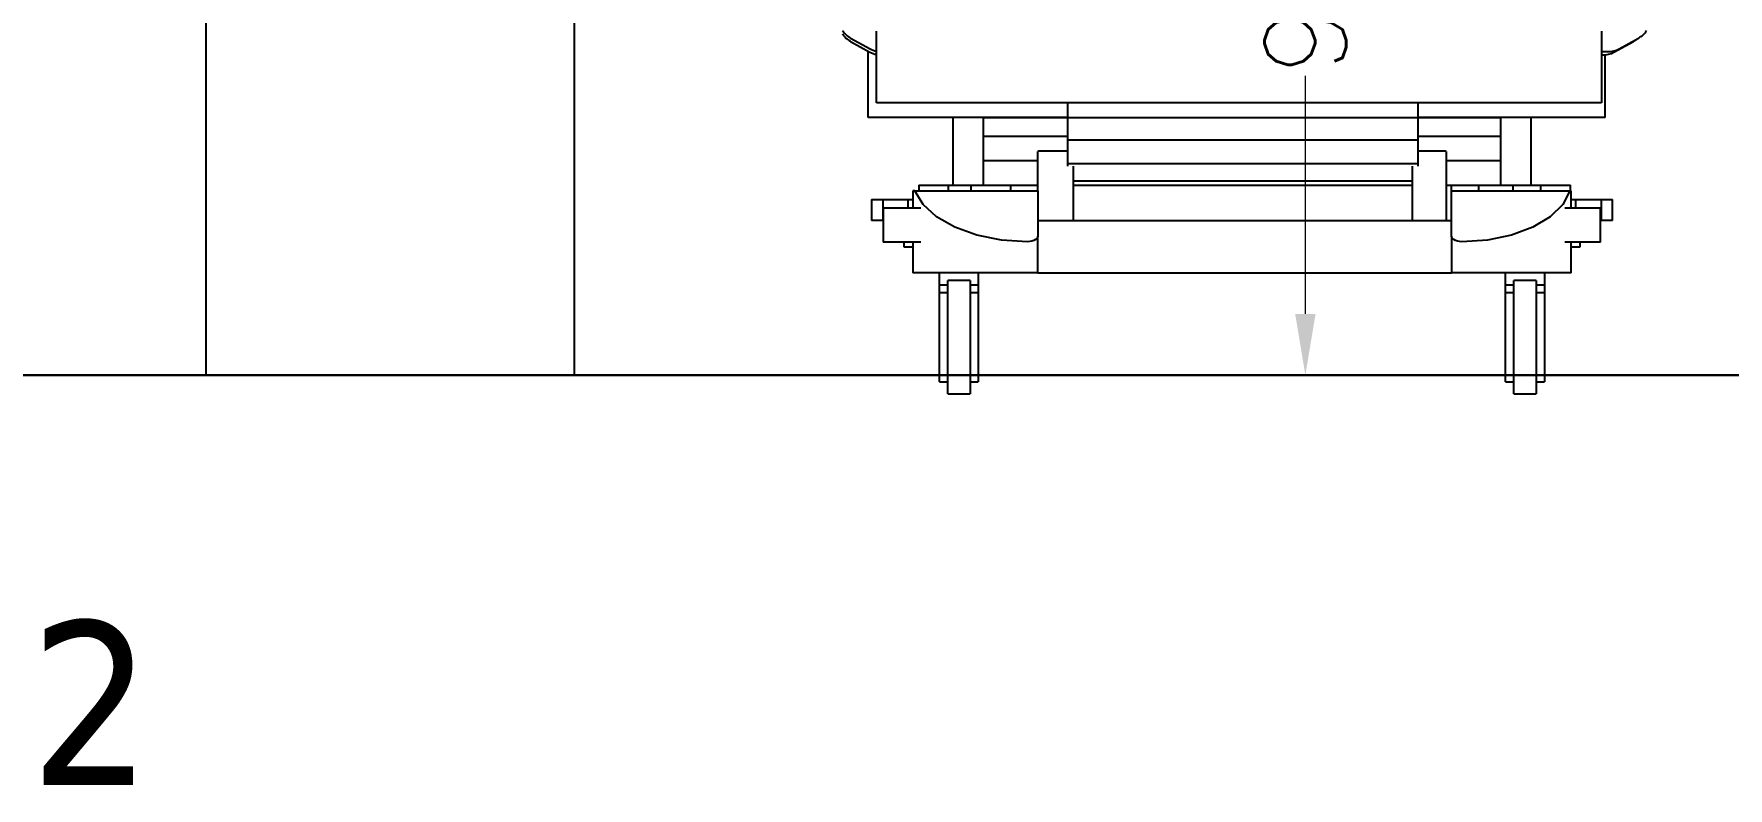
# Model space of a CAD drawing. Header units: millimetres. Extents: x 3552052 to 4144896, y -707811 to -630695.
# Drawn here: x 3662520 to 3664589, y -696133 to -695212 of the extents above; entities that cross this region are included whole.
import ezdxf

# ---------------------------------------------------------------- set-up
doc = ezdxf.new("R2010")
doc.units = ezdxf.units.MM
doc.header["$LTSCALE"] = 6
doc.header["$MEASUREMENT"] = 0
doc.layers.get('0').update_dxf_attribs({"linetype": 'CONTINUOUS', "lineweight": 0})
doc.layers.get('Defpoints').update_dxf_attribs({"linetype": 'CONTINUOUS', "lineweight": 0})
for name, color, linetype, lineweight in [('ELE-4M UPS P.SB', 3, 'CONTINUOUS', 0), ('EQP', 6, 'CONTINUOUS', 0), ('MEP_HVAC_RA_DUCT', 1, 'CONTINUOUS', 0)]:
    doc.layers.add(name, color=color, linetype=linetype, lineweight=lineweight)
doc.styles.add('Annotation', font='tahoma.ttf')
doc.styles.add('ROMANS', font='romans.shx')
doc.dimstyles.new('AEPL1', dxfattribs={"dimtxt": 100, "dimasz": 75, "dimexe": 25, "dimexo": 50, "dimtad": 0, "dimdec": 0, "dimtxsty": 'ROMANS', "dimcen": 2.5, "dimclrd": 7, "dimclre": 7, "dimclrt": 7, "dimadec": 0, "dimazin": 0, "dimtfac": 1, "dimtdec": 0, "dimtmove": 0, "dimatfit": 3, "dimfxl": 1, "dimlwd": 0, "dimlwe": 0, "dimarcsym": 0})

# ---------------------------------------------------------------- blocks, each defined once
blk = doc.blocks.new('*D160')
at = {"layer": 'Defpoints', "color": 0, "transparency": 16777216}
for p in [(3663965.8, -694638.9), (3663980.9, -695628.9), (3664072.5, -695628.9)]:
    blk.add_point(p, dxfattribs=at)
at = {"layer": 'ELE-4M UPS P.SB', "color": 7, "lineweight": 0, "transparency": 16777216}
for p, q in [((3664015.8, -694638.9), (3664097.5, -694638.9)), ((3664072.5, -694713.9), (3664072.5, -695004.7)), ((3664072.5, -695553.9), (3664072.5, -695263.1)), ((3664030.9, -695628.9), (3664097.5, -695628.9))]:
    blk.add_line(p, q, dxfattribs=at)
at = {"layer": 'ELE-4M UPS P.SB', "color": 7, "transparency": 16777216}
for points in [[(3664060, -694713.9), (3664085, -694713.9), (3664072.5, -694638.9)], [(3664060, -695553.9), (3664085, -695553.9), (3664072.5, -695628.9)]]:
    blk.add_solid(points, dxfattribs=at)
at = {"layer": 'ELE-4M UPS P.SB', "color": 7, "lineweight": -3, "transparency": 16777216, "insert": (3664072.5, -695133.9), "char_height": 100, "attachment_point": 5, "rotation": 90, "style": 'ROMANS'}
blk.add_mtext('990', dxfattribs=at)

msp = doc.modelspace()

# ---------------------------------------------------------------- linework, layer by layer
at = {"layer": 'EQP', "lineweight": -3}
for p, q in [((3662729.9, -694898.9), (3662729.9, -695628.9)), ((3663179.9, -695628.9), (3663179.9, -694898.9)), ((3663516.9, -695221.1), (3663540.8, -695234.3)), ((3663517.2, -695217.1), (3663541, -695230.3)), ((3663548.7, -695296.3), (3663548.7, -695208.7)), ((3664434.1, -695208.7), (3664434.1, -695296.3)), ((3664449.4, -695234.3), (3664473.2, -695221.1)), ((3664455.7, -695230.3), (3664479.5, -695217.1)), ((3663538.5, -695313.9), (3663538.5, -695233)), ((3664434.1, -695237.7), (3664436, -695237.7)), ((3664435.7, -695233.7), (3664442.4, -695233.7)), ((3664438.5, -695313.9), (3664438.5, -695237.4)), ((3664434.1, -695296.3), (3663548.7, -695296.3)), ((3663782.6, -695313.9), (3663782.6, -695296.3)), ((3664210, -695296.3), (3664210, -695313.9)), ((3663782.6, -695313.9), (3663538.5, -695313.9)), ((3663642.3, -695396.8), (3663642.3, -695313.9)), ((3663679.6, -695336.7), (3663679.6, -695313.9)), ((3663679.6, -695313.9), (3663782.6, -695313.9)), ((3663782.6, -695341.4), (3663782.6, -695313.9)), ((3663782.6, -695313.9), (3664210, -695313.9)), ((3664210, -695313.9), (3664210, -695341.4)), ((3664210, -695313.9), (3664310.6, -695313.9)), ((3664438.5, -695313.9), (3664210, -695313.9)), ((3664310.6, -695313.9), (3664310.6, -695336.7)), ((3664347.8, -695313.9), (3664347.8, -695396.8)), ((3663679.6, -695366.6), (3663679.6, -695336.7)), ((3663679.6, -695336.7), (3663782.6, -695336.7)), ((3663782.6, -695370.4), (3663782.6, -695341.4)), ((3663782.6, -695341.4), (3664210, -695341.4)), ((3664210, -695336.7), (3664310.6, -695336.7)), ((3664210, -695341.4), (3664210, -695370.4)), ((3664310.6, -695336.7), (3664310.6, -695366.6)), ((3663679.6, -695396.8), (3663679.6, -695366.6)), ((3663679.6, -695366.6), (3663745.7, -695366.6)), ((3663782.6, -695355.2), (3663745.7, -695355.2)), ((3663782.6, -695355.2), (3663745.7, -695355.2)), ((3663745.7, -695355.4), (3663745.7, -695355.2)), ((3663745.7, -695403.5), (3663745.7, -695355.5)), ((3663745.7, -695355.5), (3663745.7, -695355.5)), ((3663782.6, -695373.4), (3663782.6, -695370.4)), ((3663782.6, -695370.4), (3664210, -695370.4)), ((3664244.4, -695355.2), (3664210, -695355.2)), ((3664244.4, -695355.2), (3664210, -695355.2)), ((3664210, -695370.4), (3664210, -695373.4)), ((3664244.4, -695355.2), (3664244.4, -695355.4)), ((3664244.4, -695355.5), (3664244.4, -695355.5)), ((3664244.4, -695355.5), (3664244.4, -695416)), ((3664244.4, -695366.6), (3664310.6, -695366.6)), ((3664310.6, -695366.6), (3664310.6, -695396.8)), ((3663789.1, -695373.4), (3663789.1, -695416)), ((3664203.4, -695416), (3664203.4, -695373.4)), ((3663593.1, -695403.5), (3663593.1, -695424.3)), ((3663595.8, -695403.5), (3663593.1, -695403.5)), ((3663595.8, -695403.5), (3663745.7, -695403.5)), ((3663600.5, -695396.8), (3663600.5, -695403.5)), ((3663600.5, -695396.8), (3663636.3, -695396.8)), ((3663636.7, -695396.8), (3663664.2, -695396.8)), ((3663636.7, -695403.5), (3663636.7, -695396.8)), ((3663664.2, -695396.8), (3663712.4, -695396.8)), ((3663664.2, -695403.5), (3663664.2, -695396.8)), ((3663712.4, -695396.8), (3663745.7, -695396.8)), ((3663712.4, -695396.8), (3663712.4, -695403.5)), ((3663745.7, -695403.5), (3663745.7, -695458.8)), ((3664203.4, -695391.8), (3663789.1, -695391.8)), ((3663789.1, -695396.8), (3664203.4, -695396.8)), ((3664244.4, -695396.8), (3664251, -695396.8)), ((3664251, -695396.8), (3664284.3, -695396.8)), ((3664251, -695403.5), (3664251, -695396.8)), ((3664251, -695458.8), (3664251, -695403.5)), ((3664251, -695403.5), (3664395.4, -695403.5)), ((3664284.3, -695396.8), (3664325.9, -695396.8)), ((3664284.3, -695403.5), (3664284.3, -695396.8)), ((3664325.9, -695396.8), (3664360, -695396.8)), ((3664325.9, -695396.8), (3664325.9, -695403.5)), ((3664360, -695403.5), (3664360, -695396.8)), ((3664360.4, -695396.8), (3664396.2, -695396.8)), ((3664397.1, -695403.5), (3664395.4, -695403.5)), ((3664396.2, -695403.5), (3664396.2, -695396.8)), ((3664397.1, -695424.3), (3664397.1, -695403.5)), ((3663542.7, -695414.2), (3663542.7, -695439.8)), ((3663542.7, -695414.2), (3663556.6, -695414.2)), ((3663556.6, -695414.2), (3663587.4, -695414.2)), ((3663556.6, -695414.2), (3663556.6, -695439.8)), ((3663557.1, -695424.3), (3663557.1, -695466.3)), ((3663557.1, -695424.3), (3663571.7, -695424.3)), ((3663571.7, -695424.3), (3663602.8, -695424.3)), ((3663587.4, -695414.2), (3663593.7, -695414.2)), ((3663587.4, -695424.3), (3663587.4, -695414.2)), ((3663789.1, -695416), (3663789.1, -695439.7)), ((3664203.4, -695439.7), (3664203.4, -695416)), ((3664244.4, -695416), (3664244.4, -695439.7)), ((3664389.4, -695424.3), (3664418.4, -695424.3)), ((3664396.5, -695414.2), (3664402.8, -695414.2)), ((3664402.8, -695414.2), (3664433.6, -695414.2)), ((3664402.8, -695424.3), (3664402.8, -695414.2)), ((3664418.4, -695424.3), (3664433, -695424.3)), ((3664433, -695466.3), (3664433, -695424.3)), ((3664433.6, -695414.2), (3664447.4, -695414.2)), ((3664433.6, -695414.2), (3664433.6, -695439.8)), ((3664447.4, -695439.8), (3664447.4, -695414.2)), ((3663556.6, -695439.8), (3663542.7, -695439.8)), ((3663557.1, -695439.8), (3663556.6, -695439.8)), ((3663745.7, -695439.8), (3664251, -695439.8)), ((3664433.6, -695439.8), (3664433, -695439.8)), ((3664447.4, -695439.8), (3664433.6, -695439.8)), ((3663571.7, -695466.3), (3663557.1, -695466.3)), ((3663602.9, -695466.3), (3663571.7, -695466.3)), ((3663582.1, -695466.3), (3663582.1, -695472)), ((3663582.1, -695472), (3663593.1, -695472)), ((3663593.1, -695466.3), (3663593.1, -695488.9)), ((3663745.7, -695503.6), (3663745.7, -695458.8)), ((3664251, -695458.8), (3664251, -695503.6)), ((3664418.4, -695466.3), (3664389.3, -695466.3)), ((3664397.1, -695503.6), (3664397.1, -695466.3)), ((3664397.1, -695472), (3664408, -695472)), ((3664408, -695472), (3664408, -695466.3)), ((3664433, -695466.3), (3664418.4, -695466.3)), ((3663593.2, -695489.9), (3663593.2, -695503.6)), ((3663733.1, -695503.6), (3663593.2, -695503.6)), ((3663625.8, -695518.3), (3663625.8, -695503.6)), ((3663663.2, -695513.2), (3663635.7, -695513.2)), ((3663635.7, -695582.4), (3663635.7, -695513.2)), ((3663663.2, -695513.2), (3663663.2, -695582.4)), ((3663673, -695503.6), (3663673, -695518.3)), ((3663745.7, -695503.6), (3663733.1, -695503.6)), ((3663745.7, -695503.6), (3664251, -695503.6)), ((3664263.6, -695503.6), (3664251, -695503.6)), ((3664397.1, -695503.6), (3664263.6, -695503.6)), ((3664317.1, -695518.3), (3664317.1, -695503.6)), ((3664354.4, -695513.2), (3664326.9, -695513.2)), ((3664326.9, -695582.4), (3664326.9, -695513.2)), ((3664354.4, -695513.2), (3664354.4, -695582.4)), ((3664364.4, -695503.6), (3664364.4, -695518.3)), ((3663625.8, -695528), (3663625.8, -695518.3)), ((3663625.8, -695518.3), (3663635.7, -695518.3)), ((3663635.7, -695528), (3663625.8, -695528)), ((3663625.8, -695636.8), (3663625.8, -695528)), ((3663635.7, -695528), (3663625.8, -695528)), ((3663663.2, -695518.3), (3663673, -695518.3)), ((3663673, -695528), (3663663.2, -695528)), ((3663673, -695528), (3663663.2, -695528)), ((3663673, -695518.3), (3663673, -695528)), ((3663673, -695528), (3663673, -695636.8)), ((3664317.1, -695528), (3664317.1, -695518.3)), ((3664317.1, -695518.3), (3664326.9, -695518.3)), ((3664326.9, -695528), (3664317.1, -695528)), ((3664317.1, -695636.8), (3664317.1, -695528)), ((3664326.9, -695528), (3664317.1, -695528)), ((3664354.4, -695518.3), (3664364.4, -695518.3)), ((3664364.4, -695528), (3664354.4, -695528)), ((3664364.4, -695528), (3664354.4, -695528)), ((3664364.4, -695518.3), (3664364.4, -695528)), ((3664364.4, -695528), (3664364.4, -695636.8)), ((3663635.7, -695651.6), (3663635.7, -695582.4)), ((3663663.2, -695582.4), (3663663.2, -695651.6)), ((3664326.9, -695651.6), (3664326.9, -695582.4)), ((3664354.4, -695582.4), (3664354.4, -695651.6)), ((3662729.9, -695628.9), (3663179.9, -695628.9)), ((3663625.8, -695636.8), (3663635.7, -695636.8)), ((3663663.2, -695636.8), (3663673, -695636.8)), ((3664317.1, -695636.8), (3664326.9, -695636.8)), ((3664354.4, -695636.8), (3664364.4, -695636.8)), ((3663635.7, -695651.6), (3663663.2, -695651.6)), ((3664326.9, -695651.6), (3664354.4, -695651.6))]:
    msp.add_line(p, q, dxfattribs=at)
at = {"layer": 'EQP', "lineweight": -3, "flags": 128}
for points in [[(3663733.1, -695465.8), (3663701.3, -695463.8), (3663671.2, -695457.8), (3663644.3, -695448.2), (3663622.1, -695435.5), (3663605.6, -695420.3), (3663595.8, -695403.5)], [(3664395.4, -695403.5), (3664386.9, -695420.2), (3664371.6, -695435.3), (3664350.3, -695448.1), (3664324.2, -695457.7), (3664294.8, -695463.8), (3664263.6, -695465.8)], [(3663745.7, -695458.8), (3663745.4, -695460.3), (3663744.5, -695461.8), (3663743, -695463.2), (3663741, -695464.3), (3663738.6, -695465.1), (3663735.9, -695465.6), (3663733.1, -695465.8)], [(3664263.6, -695465.8), (3664260.8, -695465.6), (3664258.1, -695465.1), (3664255.7, -695464.3), (3664253.7, -695463.2), (3664252.2, -695461.8), (3664251.3, -695460.3), (3664251, -695458.8)], [(3663593.1, -695488.9), (3663593.1, -695489.4), (3663593.2, -695489.9)]]:
    msp.add_lwpolyline(points, dxfattribs=at)
at = {"layer": 'EQP', "lineweight": -3}
for centre, radius, start, end in [((3663530.5, -695193), 27.5, 213, 241), ((3664466.2, -695193), 27.5, 299, 327), ((3663554.4, -695206.2), 27.5, 241, 257.989), ((3664435.7, -695223.4), 10.3, 261.0645, 270), ((3664442.4, -695206.2), 27.5, 270, 299)]:
    msp.add_arc(centre, radius, start, end, dxfattribs=at)
for centre, major_axis, start_param, end_param in [((3663530.3, -695197), (27.5, 0), 3.717551, 4.206243), ((3664459.9, -695197), (27.5, 0), 5.218534, 5.341275), ((3663554.1, -695210.2), (27.5, 0), 4.206243, 4.511798), ((3664436, -695210.2), (-27.5, 0), 1.570796, 2.076942)]:
    msp.add_ellipse(centre, major_axis=major_axis, ratio=0.999962, start_param=start_param, end_param=end_param, dxfattribs=at)
at = {"layer": 'MEP_HVAC_RA_DUCT', "color": 7, "lineweight": 30}
msp.add_lwpolyline([(3665371.9, -695628.9), (3659191.9, -695628.9)], dxfattribs=at)

# ---------------------------------------------------------------- texts
at = {"lineweight": -3, "insert": (3663799, -695929.1), "char_height": 200, "width": 2697.906, "attachment_point": 3, "style": 'Annotation'}
msp.add_mtext('\\pxql;ELEVATION-2', dxfattribs=at)

# ---------------------------------------------------------------- dimensions: what is measured, and where the dimension line sits
at = {"layer": 'ELE-4M UPS P.SB', "color": 0, "lineweight": -3}
dim = msp.add_linear_dim(base=(3664072.5, -695628.9), p1=(3663965.8, -694638.9), p2=(3663980.9, -695628.9), angle=90, dimstyle='AEPL1', dxfattribs=at)
dim.commit()
dim.dimension.update_dxf_attribs({"geometry": '*D160', "text_midpoint": (3664072.5, -695133.9)})

doc.saveas('drawing.dxf')
